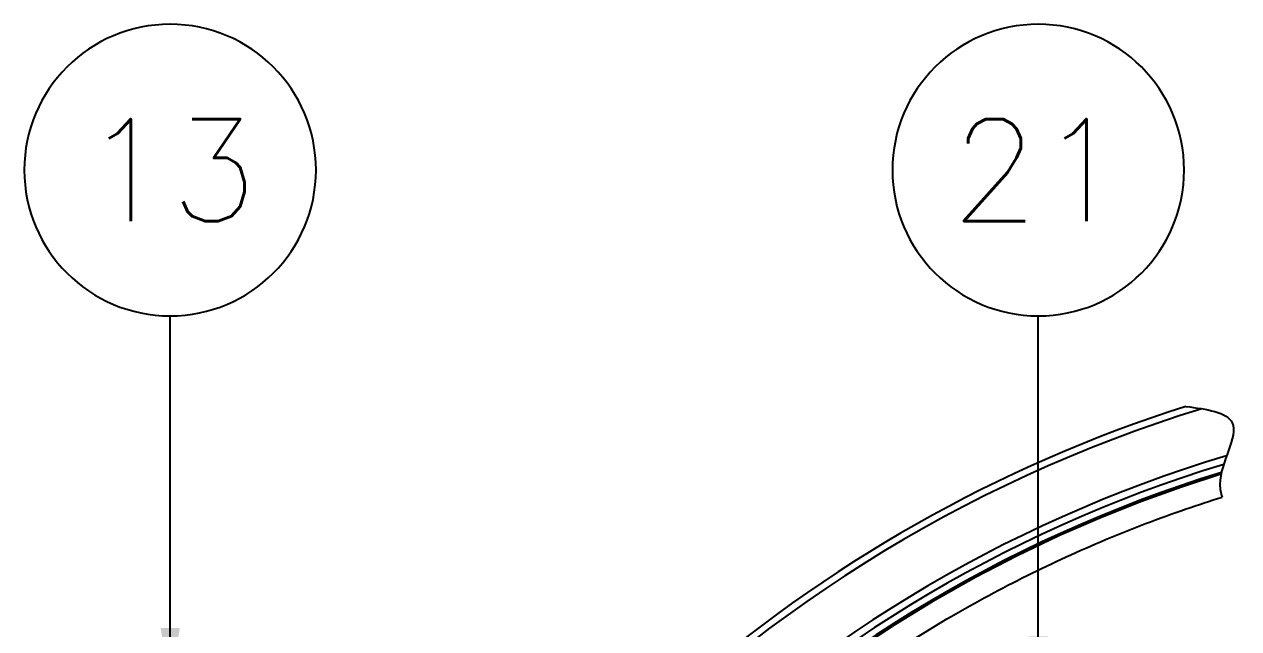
# Model space of a CAD drawing. Header units: metres. Extents: x 0 to 21025, y 0 to 14850.
# Drawn here: x 5416 to 6457, y 9393 to 9911 of the extents above; entities that cross this region are included whole.
import ezdxf
from ezdxf.enums import TextEntityAlignment as Align

# ---------------------------------------------------------------- set-up
doc = ezdxf.new("R2010")
doc.units = ezdxf.units.M
doc.header["$LTSCALE"] = 25
for name, color, linetype in [('GSB', 7, 'Continuous'), ('SDM', 7, 'Continuous'), ('SL1', 8, 'Continuous')]:
    doc.layers.add(name, color=color, linetype=linetype)
doc.styles.add('R140', font='simplex.shx', dxfattribs={"height": 3.5})
doc.styles.add('ROMANS', font='ROMANS.SHX')
doc.dimstyles.new('25___1-25', dxfattribs={"dimscale": 25, "dimtxt": 2.5, "dimasz": 2, "dimexe": 1.5, "dimexo": 1, "dimgap": 0.5, "dimtad": 1, "dimzin": 12, "dimtxsty": 'ROMANS', "dimcen": 0, "dimclrd": 256, "dimclre": 256, "dimclrt": 3, "dimazin": 3, "dimtfac": 1, "dimtmove": 0, "dimatfit": 0, "dimfxl": 1, "dimlwd": -1, "dimlwe": -1, "dimarcsym": 0})

# ---------------------------------------------------------------- blocks, each defined once
blk = doc.blocks.new('INDICACAO_EIXO')
at = {"layer": 'GSB', "color": 3}
blk.add_circle((0, 0), 5, dxfattribs=at)

msp = doc.modelspace()

# ---------------------------------------------------------------- linework, layer by layer
at = {"layer": 'SDM'}
msp.add_open_spline([(6411.316, 9583.126), (6429.026, 9580.721), (6469.281, 9575.254), (6437.182, 9530.087), (6441.274, 9508.958), (6442.47, 9505.401)], degree=3, knots=[0, 0, 0, 0, 42.16626737, 95.8438262, 107.18158636, 107.18158636, 107.18158636, 107.18158636], dxfattribs=at)
at = {"layer": 'SL1', "flags": 128}
msp.add_lwpolyline([(6049.092, 9314.497), (6073.213, 9333.822), (6102.286, 9355.651), (6132.03, 9376.555), (6162.416, 9396.515), (6196.547, 9417.357), (6231.377, 9437.006), (6266.865, 9455.441), (6302.969, 9472.639), (6339.646, 9488.578), (6373.448, 9501.962), (6407.654, 9514.277), (6442.23, 9525.511), (6442.231, 9525.511)], dxfattribs=at)
at = {"layer": 'SL1'}
for radius, start, end in [(1215.5, 107.106787, 166.785047), (1221.5, 107.691351, 131.364925), (1170.7, 106.690475, 164.690823), (1164.35, 106.913784, 164.513299), (1158.35, 107.10294, 164.435358), (1158, 107.11294, 127.658057)]:
    msp.add_arc((6782.517, 8419.394), radius, start, end, dxfattribs=at)
for points, knots in [([(6442.231, 9525.511), (6432.964, 9522.661), (6411.041, 9515.613), (6376.77, 9503.457), (6340.685, 9489.236), (6306.202, 9474.314), (6273.301, 9458.832), (6240.903, 9442.324), (6209.039, 9424.807), (6177.742, 9406.296), (6147.038, 9386.817), (6115.974, 9365.682), (6084.891, 9343.125), (6064.321, 9326.772), (6054.186, 9318.716)], [0.9291177184, 0.9291177184, 0.9291177184, 0.9291177184, 0.9337778785, 0.9401855555, 0.9465932326, 0.9524184438, 0.9582436551, 0.9640688663, 0.9698940776, 0.9757192889, 0.9815445001, 0.9873697114, 0.9937773884, 1, 1, 1, 1]), ([(6441.768, 9526.125), (6437.652, 9524.858), (6421.593, 9519.816), (6393.775, 9510.409), (6359.252, 9497.473), (6325.815, 9483.728), (6293.469, 9469.258), (6261.581, 9453.806), (6230.179, 9437.385), (6198.673, 9419.659), (6167.123, 9400.585), (6135.622, 9380.085), (6104.838, 9358.707), (6084.947, 9343.646), (6075.047, 9336.149)], [0.808042031, 0.808042031, 0.808042031, 0.808042031, 0.814015545, 0.831385275, 0.848762759, 0.865138276, 0.88151792, 0.897901346, 0.914276493, 0.930658208, 0.948032087, 0.965399882, 0.98277726, 1, 1, 1, 1]), ([(6075.196, 9336.149), (6077.33, 9337.832), (6088.736, 9346.83), (6110.067, 9362.296), (6139.185, 9382.483), (6168.96, 9401.698), (6199.908, 9420.382), (6232.058, 9438.427), (6265.41, 9455.751), (6299.308, 9471.983), (6333.714, 9487.106), (6368.593, 9501.106), (6403.235, 9513.721), (6427.728, 9521.776), (6440.388, 9525.7), (6441.768, 9526.125)], [0, 0, 0, 0, 0.003769316, 0.020149833, 0.036530349, 0.052910865, 0.069291382, 0.086664572, 0.104037762, 0.121410953, 0.138784143, 0.156157333, 0.173530523, 0.18991104, 0.191913777, 0.191913777, 0.191913777, 0.191913777]), ([(6108.498, 9336.149), (6113.156, 9339.605), (6127.142, 9349.983), (6151.123, 9366.343), (6180.375, 9385.259), (6210.826, 9403.587), (6242.445, 9421.304), (6275.252, 9438.306), (6308.591, 9454.233), (6342.429, 9469.072), (6376.733, 9482.802), (6410.094, 9494.916), (6432.11, 9502.158), (6442.47, 9505.402)], [0, 0, 0, 0, 0.008283121, 0.02486584, 0.041440172, 0.058021159, 0.075606375, 0.093185432, 0.110774194, 0.128355408, 0.145936424, 0.163525293, 0.179026266, 0.179026266, 0.179026266, 0.179026266])]:
    msp.add_open_spline(points, degree=3, knots=knots, dxfattribs=at)

# ---------------------------------------------------------------- block references
at = {"layer": 'GSB'}
ref = msp.add_blockref('INDICACAO_EIXO', (5540.906, 9785.758), dxfattribs=dict(at, xscale=-24.99999999999972, yscale=24.99999999999972, zscale=24.99999999999972, rotation=180))
ref.add_attrib('EIXO', '13', dxfattribs={"color": 4, "height": 87.5, "style": 'R140'}).set_placement((5540.906, 9785.758), align=Align.MIDDLE_CENTER)
ref = msp.add_blockref('INDICACAO_EIXO', (6284.85, 9785.758), dxfattribs=dict(at, xscale=-24.99999999999972, yscale=24.99999999999972, zscale=24.99999999999972, rotation=180))
ref.add_attrib('EIXO', '21', dxfattribs={"color": 4, "height": 87.5, "style": 'R140'}).set_placement((6284.85, 9785.758), align=Align.MIDDLE_CENTER)

# ---------------------------------------------------------------- leaders
at = {"layer": 'SDM'}
for points in [[(5540.971, 9343.146), (5540.906, 9660.758)], [(6284.916, 9336.149), (6284.85, 9660.758)]]:
    msp.add_leader(points, dimstyle='25___1-25', override={"dimgap": 0.5, "dimtad": 0}, dxfattribs=at)

doc.saveas('drawing.dxf')
